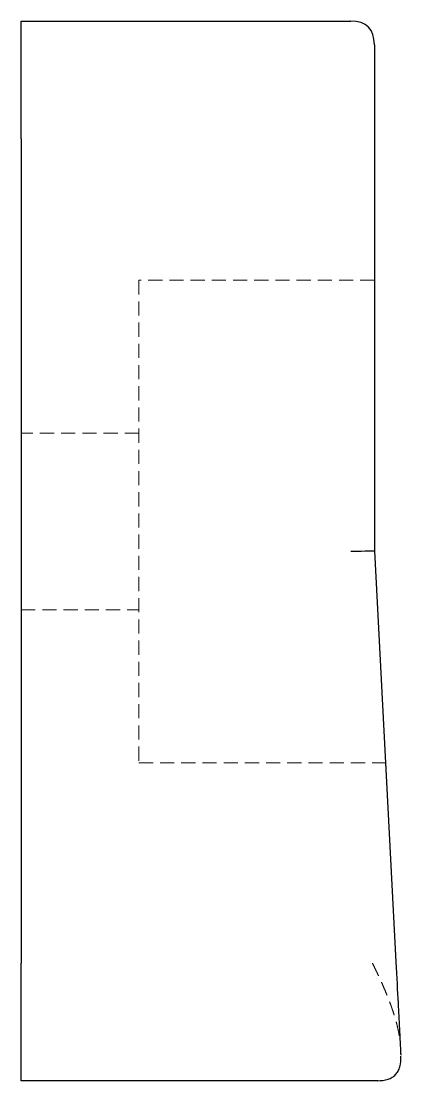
# Model space of a CAD drawing. Header units: millimetres. Extents: x 57 to 240, y 12 to 175.
# Drawn here: x 205.8 to 239.9, y 11.7 to 106.9 of the extents above.
import ezdxf

# ---------------------------------------------------------------- set-up
doc = ezdxf.new("R2010")
doc.units = ezdxf.units.MM
doc.linetypes.add('HIDDEN', pattern=[1.905, 1.27, -0.635])

msp = doc.modelspace()

# ---------------------------------------------------------------- linework, layer by layer
at = {"color": 7, "linetype": 'Continuous', "lineweight": 25}
for p, q in [((205.754, 106.947), (235.377, 106.947)), ((205.754, 96.367), (205.754, 22.309)), ((237.493, 96.367), (237.493, 59.338)), ((237.493, 59.338), (239.428, 22.42)), ((239.872, 13.956), (239.872, 13.956)), ((237.493, 11.729), (205.754, 11.729)), ((237.827, 11.73), (237.758, 11.73))]:
    msp.add_line(p, q, dxfattribs=at)
at = {"color": 7, "linetype": 'HIDDEN', "lineweight": 18}
for p, q in [((216.334, 83.672), (216.334, 40.295)), ((237.493, 83.672), (216.334, 83.672)), ((216.334, 69.918), (205.754, 69.918)), ((205.754, 54.048), (216.334, 54.048)), ((216.334, 40.295), (238.491, 40.295))]:
    msp.add_line(p, q, dxfattribs=at)
at = {"color": 7, "linetype": 'HIDDEN', "lineweight": 18, "flags": 128}
msp.add_lwpolyline([(235.377, 106.947), (235.377, 106.947)], dxfattribs=at)
at = {"color": 7, "linetype": 'Continuous', "lineweight": 25}
for points in [[(205.754, 96.367), (205.754, 103.421), (205.754, 106.947), (205.754, 106.947)], [(237.493, 104.831), (237.493, 106.242), (236.788, 106.947), (235.377, 106.947)], [(237.493, 104.831), (237.493, 104.831), (237.493, 104.489), (237.493, 102.989), (237.493, 100.387), (237.493, 97.839), (237.493, 96.367)], [(237.493, 59.338), (237.493, 59.338), (236.788, 59.32), (235.377, 59.283)], [(205.754, 11.729), (205.754, 11.729), (205.754, 15.256), (205.754, 22.309)], [(237.758, 11.73), (237.582, 11.73), (237.494, 11.729), (237.493, 11.729)]]:
    msp.add_open_spline(points, degree=3, dxfattribs=at)
at = {"color": 7, "linetype": 'HIDDEN', "lineweight": 18}
msp.add_open_spline([(237.315, 22.309), (237.389, 22.161), (237.534, 21.867), (237.744, 21.431), (237.945, 21.004), (238.135, 20.586), (238.315, 20.179), (238.485, 19.781), (238.645, 19.392), (238.794, 19.013), (238.934, 18.644), (239.064, 18.284), (239.183, 17.934), (239.292, 17.594), (239.391, 17.263), (239.481, 16.942), (239.559, 16.63), (239.628, 16.328), (239.687, 16.035), (239.736, 15.752), (239.774, 15.479), (239.803, 15.215), (239.813, 15.046), (239.819, 14.962)], degree=3, knots=[0, 0, 0, 0, 0.060337, 0.119109, 0.176347, 0.232085, 0.28636, 0.339211, 0.390681, 0.440817, 0.489669, 0.53729, 0.583739, 0.62908, 0.67338, 0.716711, 0.75915, 0.80078, 0.841689, 0.881967, 0.921711, 0.961021, 1, 1, 1, 1], dxfattribs=at)
at = {"color": 7, "linetype": 'Continuous', "lineweight": 25}
for points, knots in [([(239.428, 22.42), (239.502, 21.008), (239.598, 19.166), (239.699, 17.254), (239.759, 16.107), (239.799, 15.339), (239.825, 14.852), (239.84, 14.549), (239.853, 14.307), (239.861, 14.157), (239.866, 14.068), (239.867, 14.033), (239.868, 14.019)], [0, 0, 0, 0, 0.0625, 0.09375, 0.125, 0.15625, 0.171875, 0.1875, 0.203125, 0.21875, 0.2265625, 0.234375, 0.234375, 0.234375, 0.234375]), ([(237.758, 11.729), (238.088, 11.748), (238.557, 11.774), (239.102, 12.024), (239.415, 12.274), (239.648, 12.599), (239.869, 13.156), (239.87, 13.626), (239.872, 13.956)], [0, 0, 0, 0, 0.2751092, 0.3911488, 0.5, 0.6088512, 0.7248908, 1, 1, 1, 1])]:
    msp.add_open_spline(points, degree=3, knots=knots, dxfattribs=at)

doc.saveas('drawing.dxf')
